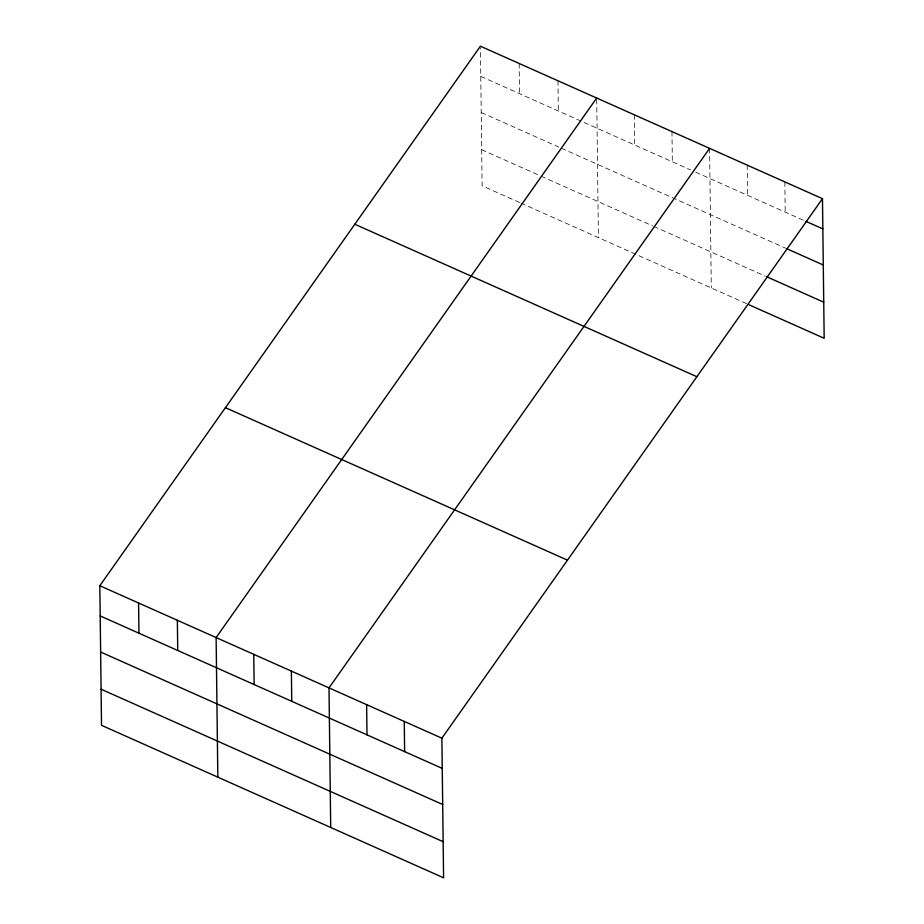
<?xml version="1.0" encoding="UTF-8"?>
<svg xmlns="http://www.w3.org/2000/svg" width="924" height="924" viewBox="0 0 924 924"><rect width="100%" height="100%" fill="white"/><g stroke="black" fill="none" stroke-linecap="round" stroke-linejoin="round"><path stroke-width="0.69" stroke-dasharray="4.62 3.46" d="M480.78 76.403L690.494 169.889M695.691 172.199L804.677 220.79M481.219 112.509L558.754 147.066M561.342 148.221L785.654 248.21M481.67 149.7L539.824 175.618M541.118 176.195L652.471 225.837M653.765 226.415L765.349 276.149M519.588 202.506L482.12 185.805L480.422 47.644M520.882 203.084L748.925 304.735M784.846 181.901L785.215 212.116M747.216 165.13L747.585 195.334M709.586 148.36L711.295 287.965M671.967 131.589L672.337 161.792M634.338 114.819L634.707 145.022M596.731 99.48L598.417 237.641M557.946 80.758L558.315 110.972M519.173 63.479L519.542 93.682"/><path stroke-width="1.39" d="M822.476 198.683L441.88 738.195L443.589 877.8L101.525 725.317L99.827 585.724L480.411 46.2L822.476 198.683L824.173 338.276L748.925 304.735M596.708 98.048L216.124 637.56L217.833 777.165M709.586 148.36L329.002 687.883L330.711 827.477M805.971 221.367L822.845 228.886M786.948 248.787L823.284 264.98M766.643 276.726L823.734 302.183M354.816 224.243L696.881 376.715M225.421 407.68L567.475 560.152M99.827 585.724L441.88 738.195M100.196 615.927L442.25 768.398M100.635 652.032L442.7 804.504M101.086 689.223L443.15 841.695M404.262 721.425L404.631 751.628M366.632 704.654L367.001 734.857M291.383 671.113L291.741 701.316M253.754 654.331L254.123 684.545M177.362 620.281L177.731 650.484M138.588 603.002L138.958 633.206"/></g></svg>
